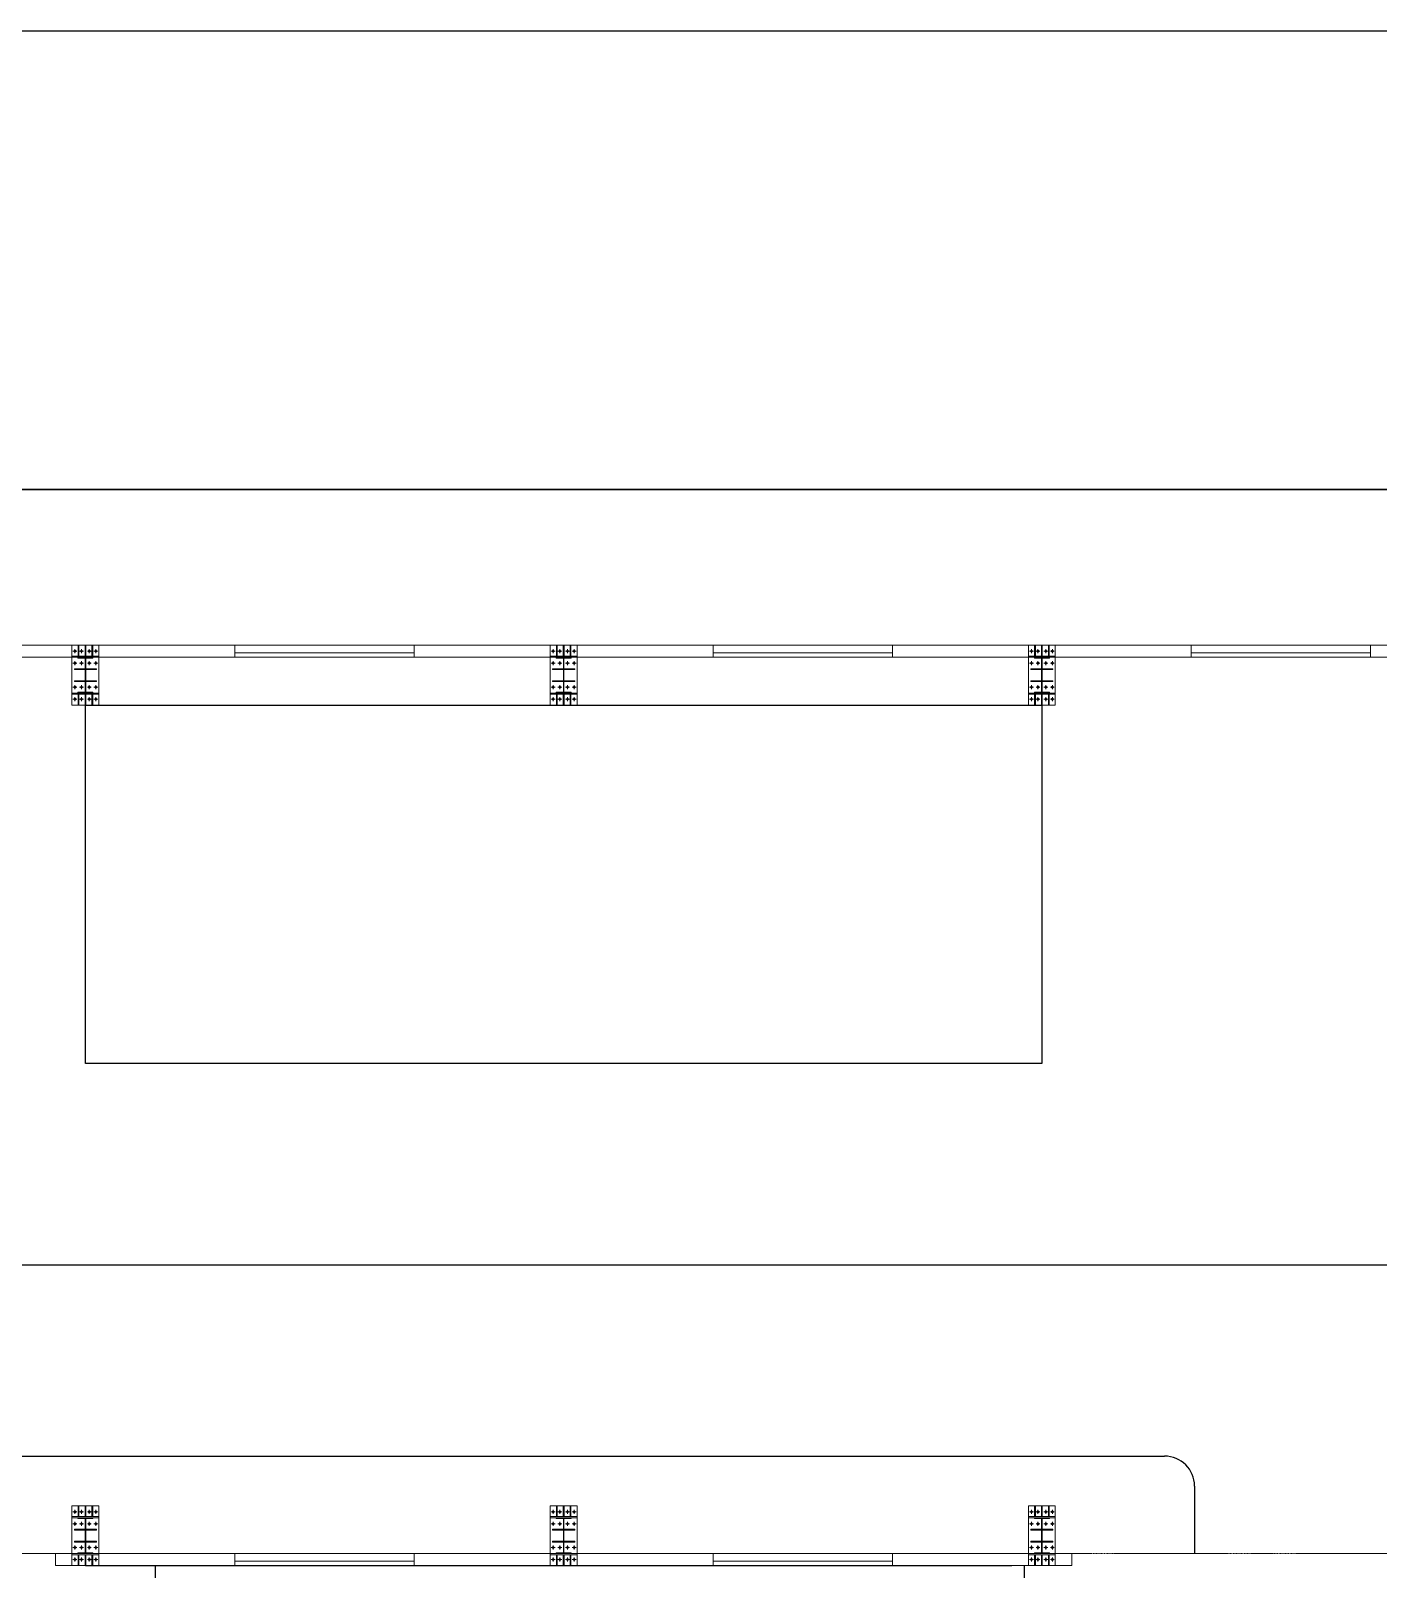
# Model space of a CAD drawing. Extents: x -399171 to -208330, y 1233220 to 1338350.
# Drawn here: x -349220 to -326680, y 1309937 to 1335683 of the extents above; entities that cross this region are included whole.
import ezdxf

# ---------------------------------------------------------------- set-up
doc = ezdxf.new("R2010")
doc.units = 0
for name, pattern in [('CENTERX2', [101.6, 63.5, -12.7, 12.7, -12.7]), ('HIDDEN', [9.525, 6.35, -3.175]), ('XKITLINE00', [0]), ('XKITLINE01', [4, 1, -1, 1, -1])]:
    doc.linetypes.add(name, pattern=pattern)
for name, color, linetype in [('4', 4, 'Continuous'), ('KHUAT', 9, 'HIDDEN'), ('Road - Đường', 4, 'Continuous')]:
    doc.layers.add(name, color=color, linetype=linetype)
for name, color, linetype, lineweight in [('Bolt', 1, 'Continuous', 0), ('DTHAY', 4, 'Continuous', 20), ('Grid', 1, 'Continuous', 0), ('KICH THUOC', 8, 'Continuous', 9), ('NET TAM DAI', 25, 'CENTERX2', 13), ('Part', 1, 'Continuous', 0), ('text', 3, 'Continuous', 5)]:
    doc.layers.add(name, color=color, linetype=linetype, lineweight=lineweight)

# ---------------------------------------------------------------- blocks, each defined once
blk = doc.blocks.new('zw$9178')
at = {"layer": '4', "color": 2}
for p, q in [((21555, 64930), (45323, 64930)), ((21555, 61730), (41006, 61730)), ((41506, 61230), (41506, 60099))]:
    blk.add_line(p, q, dxfattribs=at)
blk.add_arc((41006, 61230), 500, 0, 90, dxfattribs=at)
blk = doc.blocks.new('A$C16AC553C')
at = {"layer": 'Bolt', "color": 7, "linetype": 'XKITLINE00', "lineweight": 0}
for p, q in [((15792, 15100), (15858, 15100)), ((15825, 15133), (15825, 15067)), ((15825, 14933), (15825, 14867)), ((15902, 15100), (15968, 15100)), ((15935, 15133), (15935, 15067)), ((15935, 14933), (15935, 14867)), ((16032, 15100), (16098, 15100)), ((16065, 15133), (16065, 15067)), ((16065, 14933), (16065, 14867)), ((16142, 15100), (16208, 15100)), ((16175, 15133), (16175, 15067)), ((16175, 14933), (16175, 14867)), ((23792, 15100), (23858, 15100)), ((23825, 15133), (23825, 15067)), ((23825, 14933), (23825, 14867)), ((23902, 15100), (23968, 15100)), ((23935, 15133), (23935, 15067)), ((23935, 14933), (23935, 14867)), ((24032, 15100), (24098, 15100)), ((24065, 15133), (24065, 15067)), ((24065, 14933), (24065, 14867)), ((24142, 15100), (24208, 15100)), ((24175, 15133), (24175, 15067)), ((24175, 14933), (24175, 14867)), ((31792, 15100), (31858, 15100)), ((31825, 15133), (31825, 15067)), ((31825, 14933), (31825, 14867)), ((31902, 15100), (31968, 15100)), ((31935, 15133), (31935, 15067)), ((31935, 14933), (31935, 14867)), ((32032, 15100), (32098, 15100)), ((32065, 15133), (32065, 15067)), ((32065, 14933), (32065, 14867)), ((32142, 15100), (32208, 15100)), ((32175, 15133), (32175, 15067)), ((32175, 14933), (32175, 14867)), ((15792, 14900), (15858, 14900)), ((15902, 14900), (15968, 14900)), ((16032, 14900), (16098, 14900)), ((16142, 14900), (16208, 14900)), ((23792, 14900), (23858, 14900)), ((23902, 14900), (23968, 14900)), ((24032, 14900), (24098, 14900)), ((24142, 14900), (24208, 14900)), ((31792, 14900), (31858, 14900)), ((31902, 14900), (31968, 14900)), ((32032, 14900), (32098, 14900)), ((32142, 14900), (32208, 14900)), ((15792, 14500), (15858, 14500)), ((15825, 14533), (15825, 14467)), ((15902, 14500), (15968, 14500)), ((15935, 14533), (15935, 14467)), ((16032, 14500), (16098, 14500)), ((16065, 14533), (16065, 14467)), ((16142, 14500), (16208, 14500)), ((16175, 14533), (16175, 14467)), ((23792, 14500), (23858, 14500)), ((23825, 14533), (23825, 14467)), ((23902, 14500), (23968, 14500)), ((23935, 14533), (23935, 14467)), ((24032, 14500), (24098, 14500)), ((24065, 14533), (24065, 14467)), ((24142, 14500), (24208, 14500)), ((24175, 14533), (24175, 14467)), ((31792, 14500), (31858, 14500)), ((31825, 14533), (31825, 14467)), ((31902, 14500), (31968, 14500)), ((31935, 14533), (31935, 14467)), ((32032, 14500), (32098, 14500)), ((32065, 14533), (32065, 14467)), ((32142, 14500), (32208, 14500)), ((32175, 14533), (32175, 14467)), ((15792, 14300), (15858, 14300)), ((15825, 14333), (15825, 14267)), ((15902, 14300), (15968, 14300)), ((15935, 14333), (15935, 14267)), ((16032, 14300), (16098, 14300)), ((16065, 14333), (16065, 14267)), ((16142, 14300), (16208, 14300)), ((16175, 14333), (16175, 14267)), ((23792, 14300), (23858, 14300)), ((23825, 14333), (23825, 14267)), ((23902, 14300), (23968, 14300)), ((23935, 14333), (23935, 14267)), ((24032, 14300), (24098, 14300)), ((24065, 14333), (24065, 14267)), ((24142, 14300), (24208, 14300)), ((24175, 14333), (24175, 14267)), ((31792, 14300), (31858, 14300)), ((31825, 14333), (31825, 14267)), ((31902, 14300), (31968, 14300)), ((31935, 14333), (31935, 14267)), ((32032, 14300), (32098, 14300)), ((32065, 14333), (32065, 14267)), ((32142, 14300), (32208, 14300)), ((32175, 14333), (32175, 14267)), ((15858, 700), (15792, 700)), ((15825, 667), (15825, 733)), ((15825, 467), (15825, 533)), ((15968, 700), (15902, 700)), ((15935, 667), (15935, 733)), ((15935, 467), (15935, 533)), ((16098, 700), (16032, 700)), ((16065, 667), (16065, 733)), ((16065, 467), (16065, 533)), ((16208, 700), (16142, 700)), ((16175, 667), (16175, 733)), ((16175, 467), (16175, 533)), ((23858, 700), (23792, 700)), ((23825, 667), (23825, 733)), ((23825, 467), (23825, 533)), ((23968, 700), (23902, 700)), ((23935, 667), (23935, 733)), ((23935, 467), (23935, 533)), ((24098, 700), (24032, 700)), ((24065, 667), (24065, 733)), ((24065, 467), (24065, 533)), ((24208, 700), (24142, 700)), ((24175, 667), (24175, 733)), ((24175, 467), (24175, 533)), ((31858, 700), (31792, 700)), ((31825, 667), (31825, 733)), ((31825, 467), (31825, 533)), ((31968, 700), (31902, 700)), ((31935, 667), (31935, 733)), ((31935, 467), (31935, 533)), ((32098, 700), (32032, 700)), ((32065, 667), (32065, 733)), ((32065, 467), (32065, 533)), ((32208, 700), (32142, 700)), ((32175, 667), (32175, 733)), ((32175, 467), (32175, 533)), ((15858, 500), (15792, 500)), ((15968, 500), (15902, 500)), ((16098, 500), (16032, 500)), ((16208, 500), (16142, 500)), ((23858, 500), (23792, 500)), ((23968, 500), (23902, 500)), ((24098, 500), (24032, 500)), ((24208, 500), (24142, 500)), ((31858, 500), (31792, 500)), ((31968, 500), (31902, 500)), ((32098, 500), (32032, 500)), ((32208, 500), (32142, 500)), ((15858, 100), (15792, 100)), ((15825, 67), (15825, 133)), ((15968, 100), (15902, 100)), ((15935, 67), (15935, 133)), ((16098, 100), (16032, 100)), ((16065, 67), (16065, 133)), ((16208, 100), (16142, 100)), ((16175, 67), (16175, 133)), ((23858, 100), (23792, 100)), ((23825, 67), (23825, 133)), ((23968, 100), (23902, 100)), ((23935, 67), (23935, 133)), ((24098, 100), (24032, 100)), ((24065, 67), (24065, 133)), ((24208, 100), (24142, 100)), ((24175, 67), (24175, 133)), ((31858, 100), (31792, 100)), ((31825, 67), (31825, 133)), ((31968, 100), (31902, 100)), ((31935, 67), (31935, 133)), ((32098, 100), (32032, 100)), ((32065, 67), (32065, 133)), ((32208, 100), (32142, 100)), ((32175, 67), (32175, 133)), ((15858, -100), (15792, -100)), ((15825, -133), (15825, -67)), ((15968, -100), (15902, -100)), ((15935, -133), (15935, -67)), ((16098, -100), (16032, -100)), ((16065, -133), (16065, -67)), ((16208, -100), (16142, -100)), ((16175, -133), (16175, -67)), ((23858, -100), (23792, -100)), ((23825, -133), (23825, -67)), ((23968, -100), (23902, -100)), ((23935, -133), (23935, -67)), ((24098, -100), (24032, -100)), ((24065, -133), (24065, -67)), ((24208, -100), (24142, -100)), ((24175, -133), (24175, -67)), ((31858, -100), (31792, -100)), ((31825, -133), (31825, -67)), ((31968, -100), (31902, -100)), ((31935, -133), (31935, -67)), ((32098, -100), (32032, -100)), ((32065, -133), (32065, -67)), ((32208, -100), (32142, -100)), ((32175, -133), (32175, -67))]:
    blk.add_line(p, q, dxfattribs=at)
for centre in [(15825, 15100), (15935, 15100), (16065, 15100), (16175, 15100), (23825, 15100), (23935, 15100), (24065, 15100), (24175, 15100), (31825, 15100), (31935, 15100), (32065, 15100), (32175, 15100), (15825, 14900), (15935, 14900), (16065, 14900), (16175, 14900), (23825, 14900), (23935, 14900), (24065, 14900), (24175, 14900), (31825, 14900), (31935, 14900), (32065, 14900), (32175, 14900), (15825, 14500), (15935, 14500), (16065, 14500), (16175, 14500), (23825, 14500), (23935, 14500), (24065, 14500), (24175, 14500), (31825, 14500), (31935, 14500), (32065, 14500), (32175, 14500), (15825, 14300), (15935, 14300), (16065, 14300), (16175, 14300), (23825, 14300), (23935, 14300), (24065, 14300), (24175, 14300), (31825, 14300), (31935, 14300), (32065, 14300), (32175, 14300), (15825, 700), (15825, 500), (15935, 700), (15935, 500), (16065, 700), (16065, 500), (16175, 700), (16175, 500), (23825, 700), (23825, 500), (23935, 700), (23935, 500), (24065, 700), (24065, 500), (24175, 700), (24175, 500), (31825, 700), (31825, 500), (31935, 700), (31935, 500), (32065, 700), (32065, 500), (32175, 700), (32175, 500), (15825, 100), (15935, 100), (16065, 100), (16175, 100), (23825, 100), (23935, 100), (24065, 100), (24175, 100), (31825, 100), (31935, 100), (32065, 100), (32175, 100), (15825, -100), (15935, -100), (16065, -100), (16175, -100), (23825, -100), (23935, -100), (24065, -100), (24175, -100), (31825, -100), (31935, -100), (32065, -100), (32175, -100)]:
    blk.add_circle(centre, 16.5, dxfattribs=at)
at = {"layer": 'Grid', "color": 1, "linetype": 'XKITLINE01', "lineweight": 0}
for p, q in [((0, 15000), (56000, 15000)), ((0, 0), (56000, 0))]:
    blk.add_line(p, q, dxfattribs=at)
at = {"layer": 'Part', "color": 3, "linetype": 'XKITLINE00', "lineweight": 0}
for p, q in [((15775, 15200), (15878, 15200)), ((15775, 15200), (15775, 15020)), ((15878, 15200), (15892, 15200)), ((15878, 15200), (15878, 15020)), ((15892, 15200), (15993, 15200)), ((15892, 15200), (15892, 15020)), ((15993, 15200), (16007, 15200)), ((15993, 15200), (15993, 15020)), ((16007, 15200), (16108, 15200)), ((16007, 15200), (16007, 15020)), ((16108, 15200), (16122, 15200)), ((16108, 15200), (16108, 15020)), ((16122, 15200), (16225, 15200)), ((16122, 15200), (16122, 15020)), ((16225, 15200), (16225, 15020)), ((23775, 15200), (23878, 15200)), ((23775, 15200), (23775, 15020)), ((23878, 15200), (23892, 15200)), ((23878, 15200), (23878, 15020)), ((23892, 15200), (23993, 15200)), ((23892, 15200), (23892, 15020)), ((23993, 15200), (24007, 15200)), ((23993, 15200), (23993, 15020)), ((24007, 15200), (24108, 15200)), ((24007, 15200), (24007, 15020)), ((24108, 15200), (24122, 15200)), ((24108, 15200), (24108, 15020)), ((24122, 15200), (24225, 15200)), ((24122, 15200), (24122, 15020)), ((24225, 15200), (24225, 15020)), ((31775, 15200), (31878, 15200)), ((31775, 15200), (31775, 15020)), ((31878, 15200), (31892, 15200)), ((31878, 15200), (31878, 15020)), ((31892, 15200), (31993, 15200)), ((31892, 15200), (31892, 15020)), ((31993, 15200), (32007, 15200)), ((31993, 15200), (31993, 15020)), ((32007, 15200), (32108, 15200)), ((32007, 15200), (32007, 15020)), ((32108, 15200), (32122, 15200)), ((32108, 15200), (32108, 15020)), ((32122, 15200), (32225, 15200)), ((32122, 15200), (32122, 15020)), ((32225, 15200), (32225, 15020)), ((15775, 15000), (15775, 15020)), ((15775, 15020), (16225, 15020)), ((15775, 15000), (15775, 14400)), ((15775, 15000), (16225, 15000)), ((15875, 15000), (15875, 14986)), ((15875, 15000), (16125, 15000)), ((15875, 14986), (16125, 14986)), ((15878, 15096), (15892, 15096)), ((15892, 15020), (15878, 15020)), ((15993, 15096), (16007, 15096)), ((16007, 15020), (15993, 15020)), ((15995, 14986), (16005, 14986)), ((15995, 14414), (15995, 14986)), ((16005, 14986), (16005, 14414)), ((16108, 15096), (16122, 15096)), ((16122, 15020), (16108, 15020)), ((16125, 15000), (16125, 14986)), ((16225, 15000), (16225, 15020)), ((16225, 15000), (16225, 14400)), ((23775, 15000), (23775, 15020)), ((23775, 15020), (24225, 15020)), ((23775, 15000), (23775, 14400)), ((23775, 15000), (24225, 15000)), ((23875, 15000), (23875, 14986)), ((23875, 15000), (24125, 15000)), ((23875, 14986), (24125, 14986)), ((23878, 15096), (23892, 15096)), ((23892, 15020), (23878, 15020)), ((23993, 15096), (24007, 15096)), ((24007, 15020), (23993, 15020)), ((23995, 14986), (24005, 14986)), ((23995, 14414), (23995, 14986)), ((24005, 14986), (24005, 14414)), ((24108, 15096), (24122, 15096)), ((24122, 15020), (24108, 15020)), ((24125, 15000), (24125, 14986)), ((24225, 15000), (24225, 15020)), ((24225, 15000), (24225, 14400)), ((31775, 15000), (31775, 15020)), ((31775, 15020), (32225, 15020)), ((31775, 15000), (31775, 14400)), ((31775, 15000), (32225, 15000)), ((31875, 15000), (31875, 14986)), ((31875, 15000), (32125, 15000)), ((31875, 14986), (32125, 14986)), ((31878, 15096), (31892, 15096)), ((31892, 15020), (31878, 15020)), ((31993, 15096), (32007, 15096)), ((32007, 15020), (31993, 15020)), ((31995, 14986), (32005, 14986)), ((31995, 14414), (31995, 14986)), ((32005, 14986), (32005, 14414)), ((32108, 15096), (32122, 15096)), ((32122, 15020), (32108, 15020)), ((32125, 15000), (32125, 14986)), ((32225, 15000), (32225, 15020)), ((32225, 15000), (32225, 14400)), ((15815, 14807), (15995, 14807)), ((15815, 14807), (15815, 14793)), ((15995, 14793), (15815, 14793)), ((15919, 14793), (15919, 14807)), ((15995, 14807), (15995, 14793)), ((16185, 14807), (16005, 14807)), ((16005, 14793), (16005, 14807)), ((16185, 14793), (16005, 14793)), ((16081, 14793), (16081, 14807)), ((16185, 14807), (16185, 14793)), ((23815, 14807), (23995, 14807)), ((23815, 14807), (23815, 14793)), ((23995, 14793), (23815, 14793)), ((23919, 14793), (23919, 14807)), ((23995, 14807), (23995, 14793)), ((24185, 14807), (24005, 14807)), ((24005, 14793), (24005, 14807)), ((24185, 14793), (24005, 14793)), ((24081, 14793), (24081, 14807)), ((24185, 14807), (24185, 14793)), ((31815, 14807), (31995, 14807)), ((31815, 14807), (31815, 14793)), ((31995, 14793), (31815, 14793)), ((31919, 14793), (31919, 14807)), ((31995, 14807), (31995, 14793)), ((32185, 14807), (32005, 14807)), ((32005, 14793), (32005, 14807)), ((32185, 14793), (32005, 14793)), ((32081, 14793), (32081, 14807)), ((32185, 14807), (32185, 14793)), ((15815, 14607), (15995, 14607)), ((15815, 14607), (15815, 14593)), ((15995, 14593), (15815, 14593)), ((15919, 14593), (15919, 14607)), ((15995, 14607), (15995, 14593)), ((16185, 14607), (16005, 14607)), ((16005, 14593), (16005, 14607)), ((16185, 14593), (16005, 14593)), ((16081, 14593), (16081, 14607)), ((16185, 14607), (16185, 14593)), ((23815, 14607), (23995, 14607)), ((23815, 14607), (23815, 14593)), ((23995, 14593), (23815, 14593)), ((23919, 14593), (23919, 14607)), ((23995, 14607), (23995, 14593)), ((24185, 14607), (24005, 14607)), ((24005, 14593), (24005, 14607)), ((24185, 14593), (24005, 14593)), ((24081, 14593), (24081, 14607)), ((24185, 14607), (24185, 14593)), ((31815, 14607), (31995, 14607)), ((31815, 14607), (31815, 14593)), ((31995, 14593), (31815, 14593)), ((31919, 14593), (31919, 14607)), ((31995, 14607), (31995, 14593)), ((32185, 14607), (32005, 14607)), ((32005, 14593), (32005, 14607)), ((32185, 14593), (32005, 14593)), ((32081, 14593), (32081, 14607)), ((32185, 14607), (32185, 14593)), ((15775, 14380), (15775, 14400)), ((15775, 14400), (16225, 14400)), ((15775, 14380), (15775, 14200)), ((15775, 14380), (16225, 14380)), ((15775, 14200), (15878, 14200)), ((15875, 14414), (15875, 14400)), ((15875, 14414), (16125, 14414)), ((15875, 14400), (16125, 14400)), ((15878, 14380), (15892, 14380)), ((15878, 14380), (15878, 14200)), ((15878, 14304), (15892, 14304)), ((15878, 14200), (15892, 14200)), ((15892, 14380), (15892, 14200)), ((15892, 14200), (15993, 14200)), ((15993, 14380), (16007, 14380)), ((15993, 14380), (15993, 14200)), ((15993, 14304), (16007, 14304)), ((15993, 14200), (16007, 14200)), ((16005, 14414), (15995, 14414)), ((16007, 14380), (16007, 14200)), ((16007, 14200), (16108, 14200)), ((16108, 14380), (16122, 14380)), ((16108, 14380), (16108, 14200)), ((16108, 14304), (16122, 14304)), ((16108, 14200), (16122, 14200)), ((16122, 14380), (16122, 14200)), ((16122, 14200), (16225, 14200)), ((16125, 14414), (16125, 14400)), ((16225, 14380), (16225, 14400)), ((16225, 14380), (16225, 14200)), ((23775, 14380), (23775, 14400)), ((23775, 14400), (24225, 14400)), ((23775, 14380), (23775, 14200)), ((23775, 14380), (24225, 14380)), ((23775, 14200), (23878, 14200)), ((23875, 14414), (23875, 14400)), ((23875, 14414), (24125, 14414)), ((23875, 14400), (24125, 14400)), ((23878, 14380), (23892, 14380)), ((23878, 14380), (23878, 14200)), ((23878, 14304), (23892, 14304)), ((23878, 14200), (23892, 14200)), ((23892, 14380), (23892, 14200)), ((23892, 14200), (23993, 14200)), ((23993, 14380), (24007, 14380)), ((23993, 14380), (23993, 14200)), ((23993, 14304), (24007, 14304)), ((23993, 14200), (24007, 14200)), ((24005, 14414), (23995, 14414)), ((24007, 14380), (24007, 14200)), ((24007, 14200), (24108, 14200)), ((24108, 14380), (24122, 14380)), ((24108, 14380), (24108, 14200)), ((24108, 14304), (24122, 14304)), ((24108, 14200), (24122, 14200)), ((24122, 14380), (24122, 14200)), ((24122, 14200), (24225, 14200)), ((24125, 14414), (24125, 14400)), ((24225, 14380), (24225, 14400)), ((24225, 14380), (24225, 14200)), ((31775, 14380), (31775, 14400)), ((31775, 14400), (32225, 14400)), ((31775, 14380), (31775, 14200)), ((31775, 14380), (32225, 14380)), ((31775, 14200), (31878, 14200)), ((31875, 14414), (31875, 14400)), ((31875, 14414), (32125, 14414)), ((31875, 14400), (32125, 14400)), ((31878, 14380), (31892, 14380)), ((31878, 14380), (31878, 14200)), ((31878, 14304), (31892, 14304)), ((31878, 14200), (31892, 14200)), ((31892, 14380), (31892, 14200)), ((31892, 14200), (31993, 14200)), ((31993, 14380), (32007, 14380)), ((31993, 14380), (31993, 14200)), ((31993, 14304), (32007, 14304)), ((31993, 14200), (32007, 14200)), ((32005, 14414), (31995, 14414)), ((32007, 14380), (32007, 14200)), ((32007, 14200), (32108, 14200)), ((32108, 14380), (32122, 14380)), ((32108, 14380), (32108, 14200)), ((32108, 14304), (32122, 14304)), ((32108, 14200), (32122, 14200)), ((32122, 14380), (32122, 14200)), ((32122, 14200), (32225, 14200)), ((32125, 14414), (32125, 14400)), ((32225, 14380), (32225, 14400)), ((32225, 14380), (32225, 14200)), ((15775, 800), (15775, 620)), ((15775, 800), (15878, 800)), ((15878, 800), (15892, 800)), ((15878, 800), (15878, 620)), ((15892, 800), (15993, 800)), ((15892, 800), (15892, 620)), ((15993, 800), (16007, 800)), ((15993, 800), (15993, 620)), ((16007, 800), (16108, 800)), ((16007, 800), (16007, 620)), ((16108, 800), (16122, 800)), ((16108, 800), (16108, 620)), ((16122, 800), (16225, 800)), ((16122, 800), (16122, 620)), ((16225, 800), (16225, 620)), ((23775, 800), (23775, 620)), ((23775, 800), (23878, 800)), ((23878, 800), (23892, 800)), ((23878, 800), (23878, 620)), ((23892, 800), (23993, 800)), ((23892, 800), (23892, 620)), ((23993, 800), (24007, 800)), ((23993, 800), (23993, 620)), ((24007, 800), (24108, 800)), ((24007, 800), (24007, 620)), ((24108, 800), (24122, 800)), ((24108, 800), (24108, 620)), ((24122, 800), (24225, 800)), ((24122, 800), (24122, 620)), ((24225, 800), (24225, 620)), ((31775, 800), (31775, 620)), ((31775, 800), (31878, 800)), ((31878, 800), (31892, 800)), ((31878, 800), (31878, 620)), ((31892, 800), (31993, 800)), ((31892, 800), (31892, 620)), ((31993, 800), (32007, 800)), ((31993, 800), (31993, 620)), ((32007, 800), (32108, 800)), ((32007, 800), (32007, 620)), ((32108, 800), (32122, 800)), ((32108, 800), (32108, 620)), ((32122, 800), (32225, 800)), ((32122, 800), (32122, 620)), ((32225, 800), (32225, 620)), ((15775, 600), (15775, 620)), ((15775, 620), (16225, 620)), ((15775, 600), (15775, 0)), ((15775, 600), (16225, 600)), ((15875, 600), (15875, 586)), ((15875, 600), (16125, 600)), ((15875, 586), (16125, 586)), ((15878, 696), (15892, 696)), ((15878, 620), (15892, 620)), ((15993, 696), (16007, 696)), ((15993, 620), (16007, 620)), ((15995, 14), (15995, 586)), ((15995, 586), (16005, 586)), ((16005, 586), (16005, 14)), ((16108, 696), (16122, 696)), ((16108, 620), (16122, 620)), ((16125, 600), (16125, 586)), ((16225, 600), (16225, 620)), ((16225, 600), (16225, 0)), ((23775, 600), (23775, 620)), ((23775, 620), (24225, 620)), ((23775, 600), (23775, 0)), ((23775, 600), (24225, 600)), ((23875, 600), (23875, 586)), ((23875, 600), (24125, 600)), ((23875, 586), (24125, 586)), ((23878, 696), (23892, 696)), ((23878, 620), (23892, 620)), ((23993, 696), (24007, 696)), ((23993, 620), (24007, 620)), ((23995, 14), (23995, 586)), ((23995, 586), (24005, 586)), ((24005, 586), (24005, 14)), ((24108, 696), (24122, 696)), ((24108, 620), (24122, 620)), ((24125, 600), (24125, 586)), ((24225, 600), (24225, 620)), ((24225, 600), (24225, 0)), ((31775, 600), (31775, 620)), ((31775, 620), (32225, 620)), ((31775, 600), (31775, 0)), ((31775, 600), (32225, 600)), ((31875, 600), (31875, 586)), ((31875, 600), (32125, 600)), ((31875, 586), (32125, 586)), ((31878, 696), (31892, 696)), ((31878, 620), (31892, 620)), ((31993, 696), (32007, 696)), ((31993, 620), (32007, 620)), ((31995, 14), (31995, 586)), ((31995, 586), (32005, 586)), ((32005, 586), (32005, 14)), ((32108, 696), (32122, 696)), ((32108, 620), (32122, 620)), ((32125, 600), (32125, 586)), ((32225, 600), (32225, 620)), ((32225, 600), (32225, 0)), ((15815, 407), (15995, 407)), ((15815, 407), (15815, 393)), ((15995, 393), (15815, 393)), ((15919, 393), (15919, 407)), ((15995, 407), (15995, 393)), ((16185, 407), (16005, 407)), ((16005, 393), (16005, 407)), ((16185, 393), (16005, 393)), ((16081, 393), (16081, 407)), ((16185, 407), (16185, 393)), ((23815, 407), (23995, 407)), ((23815, 407), (23815, 393)), ((23995, 393), (23815, 393)), ((23919, 393), (23919, 407)), ((23995, 407), (23995, 393)), ((24185, 407), (24005, 407)), ((24005, 393), (24005, 407)), ((24185, 393), (24005, 393)), ((24081, 393), (24081, 407)), ((24185, 407), (24185, 393)), ((31815, 407), (31995, 407)), ((31815, 407), (31815, 393)), ((31995, 393), (31815, 393)), ((31919, 393), (31919, 407)), ((31995, 407), (31995, 393)), ((32185, 407), (32005, 407)), ((32005, 393), (32005, 407)), ((32185, 393), (32005, 393)), ((32081, 393), (32081, 407)), ((32185, 407), (32185, 393)), ((15775, -20), (15775, 0)), ((15775, 0), (16225, 0)), ((15815, 207), (15995, 207)), ((15815, 207), (15815, 193)), ((15995, 193), (15815, 193)), ((15875, 14), (15875, 0)), ((15875, 14), (16125, 14)), ((15875, 0), (16125, 0)), ((15919, 193), (15919, 207)), ((15995, 207), (15995, 193)), ((15995, 14), (16005, 14)), ((16185, 207), (16005, 207)), ((16005, 193), (16005, 207)), ((16185, 193), (16005, 193)), ((16081, 193), (16081, 207)), ((16125, 14), (16125, 0)), ((16185, 207), (16185, 193)), ((16225, -20), (16225, 0)), ((23775, -20), (23775, 0)), ((23775, 0), (24225, 0)), ((23815, 207), (23995, 207)), ((23815, 207), (23815, 193)), ((23995, 193), (23815, 193)), ((23875, 14), (23875, 0)), ((23875, 14), (24125, 14)), ((23875, 0), (24125, 0)), ((23919, 193), (23919, 207)), ((23995, 207), (23995, 193)), ((23995, 14), (24005, 14)), ((24185, 207), (24005, 207)), ((24005, 193), (24005, 207)), ((24185, 193), (24005, 193)), ((24081, 193), (24081, 207)), ((24125, 14), (24125, 0)), ((24185, 207), (24185, 193)), ((24225, -20), (24225, 0)), ((31775, -20), (31775, 0)), ((31775, 0), (32225, 0)), ((31815, 207), (31995, 207)), ((31815, 207), (31815, 193)), ((31995, 193), (31815, 193)), ((31875, 14), (31875, 0)), ((31875, 14), (32125, 14)), ((31875, 0), (32125, 0)), ((31919, 193), (31919, 207)), ((31995, 207), (31995, 193)), ((31995, 14), (32005, 14)), ((32185, 207), (32005, 207)), ((32005, 193), (32005, 207)), ((32185, 193), (32005, 193)), ((32081, 193), (32081, 207)), ((32125, 14), (32125, 0)), ((32185, 207), (32185, 193)), ((32225, -20), (32225, 0)), ((15775, -20), (15775, -200)), ((15775, -20), (16225, -20)), ((15775, -200), (15878, -200)), ((15878, -20), (15892, -20)), ((15878, -20), (15878, -200)), ((15878, -96), (15892, -96)), ((15878, -200), (15892, -200)), ((15892, -20), (15892, -200)), ((15892, -200), (15993, -200)), ((15993, -20), (16007, -20)), ((15993, -20), (15993, -200)), ((15993, -96), (16007, -96)), ((15993, -200), (16007, -200)), ((16007, -20), (16007, -200)), ((16007, -200), (16108, -200)), ((16108, -20), (16122, -20)), ((16108, -20), (16108, -200)), ((16108, -96), (16122, -96)), ((16108, -200), (16122, -200)), ((16122, -20), (16122, -200)), ((16122, -200), (16225, -200)), ((16225, -200), (16225, -20)), ((23775, -20), (23775, -200)), ((23775, -20), (24225, -20)), ((23775, -200), (23878, -200)), ((23878, -20), (23892, -20)), ((23878, -20), (23878, -200)), ((23878, -96), (23892, -96)), ((23878, -200), (23892, -200)), ((23892, -20), (23892, -200)), ((23892, -200), (23993, -200)), ((23993, -20), (24007, -20)), ((23993, -20), (23993, -200)), ((23993, -96), (24007, -96)), ((23993, -200), (24007, -200)), ((24007, -20), (24007, -200)), ((24007, -200), (24108, -200)), ((24108, -20), (24122, -20)), ((24108, -20), (24108, -200)), ((24108, -96), (24122, -96)), ((24108, -200), (24122, -200)), ((24122, -20), (24122, -200)), ((24122, -200), (24225, -200)), ((24225, -200), (24225, -20)), ((31775, -20), (31775, -200)), ((31775, -20), (32225, -20)), ((31775, -200), (31878, -200)), ((31878, -20), (31892, -20)), ((31878, -20), (31878, -200)), ((31878, -96), (31892, -96)), ((31878, -200), (31892, -200)), ((31892, -20), (31892, -200)), ((31892, -200), (31993, -200)), ((31993, -20), (32007, -20)), ((31993, -20), (31993, -200)), ((31993, -96), (32007, -96)), ((31993, -200), (32007, -200)), ((32007, -20), (32007, -200)), ((32007, -200), (32108, -200)), ((32108, -20), (32122, -20)), ((32108, -20), (32108, -200)), ((32108, -96), (32122, -96)), ((32108, -200), (32122, -200)), ((32122, -20), (32122, -200)), ((32122, -200), (32225, -200)), ((32225, -200), (32225, -20))]:
    blk.add_line(p, q, dxfattribs=at)
at = {"layer": 'Part', "color": 2, "linetype": 'XKITLINE01', "lineweight": 0}
for p, q in [((15878, 15200), (15892, 15200)), ((15993, 15200), (16007, 15200)), ((16108, 15200), (16122, 15200)), ((23878, 15200), (23892, 15200)), ((23993, 15200), (24007, 15200)), ((24108, 15200), (24122, 15200)), ((31878, 15200), (31892, 15200)), ((31993, 15200), (32007, 15200)), ((32108, 15200), (32122, 15200)), ((15775, 15020), (15775, 15000)), ((16225, 15020), (16225, 15000)), ((23775, 15020), (23775, 15000)), ((24225, 15020), (24225, 15000)), ((31775, 15020), (31775, 15000)), ((32225, 15020), (32225, 15000)), ((15775, 14400), (15775, 14380)), ((15878, 14200), (15892, 14200)), ((15993, 14200), (16007, 14200)), ((16108, 14200), (16122, 14200)), ((16225, 14400), (16225, 14380)), ((23775, 14400), (23775, 14380)), ((23878, 14200), (23892, 14200)), ((23993, 14200), (24007, 14200)), ((24108, 14200), (24122, 14200)), ((24225, 14400), (24225, 14380)), ((31775, 14400), (31775, 14380)), ((31878, 14200), (31892, 14200)), ((31993, 14200), (32007, 14200)), ((32108, 14200), (32122, 14200)), ((32225, 14400), (32225, 14380)), ((15878, 800), (15892, 800)), ((15993, 800), (16007, 800)), ((16108, 800), (16122, 800)), ((23878, 800), (23892, 800)), ((23993, 800), (24007, 800)), ((24108, 800), (24122, 800)), ((31878, 800), (31892, 800)), ((31993, 800), (32007, 800)), ((32108, 800), (32122, 800)), ((15775, 620), (15775, 600)), ((16225, 620), (16225, 600)), ((23775, 620), (23775, 600)), ((24225, 620), (24225, 600)), ((31775, 620), (31775, 600)), ((32225, 620), (32225, 600)), ((15775, 0), (15775, -20)), ((16225, 0), (16225, -20)), ((23775, 0), (23775, -20)), ((24225, 0), (24225, -20)), ((31775, 0), (31775, -20)), ((32225, 0), (32225, -20)), ((15878, -200), (15892, -200)), ((15993, -200), (16007, -200)), ((16108, -200), (16122, -200)), ((23878, -200), (23892, -200)), ((23993, -200), (24007, -200)), ((24108, -200), (24122, -200)), ((31878, -200), (31892, -200)), ((31993, -200), (32007, -200)), ((32108, -200), (32122, -200))]:
    blk.add_line(p, q, dxfattribs=at)
blk = doc.blocks.new('567')
at = {"layer": 'DTHAY', "ltscale": 4}
for p, q in [((-1025855, -72896), (-1020855, -72896)), ((-1025855, -73096), (-1020855, -73096)), ((-1017855, -72896), (-1012855, -72896)), ((-1017855, -73096), (-1012855, -73096)), ((-1009855, -72896), (-1004855, -72896)), ((-1009855, -72896), (-1004855, -72896)), ((-1009855, -73096), (-1004855, -73096)), ((-1009855, -73096), (-1004855, -73096)), ((-1001855, -72896), (-996855, -72896)), ((-1001855, -73096), (-996855, -73096)), ((-1023855, -88096), (-1020855, -88096)), ((-1023855, -88296), (-1020855, -88296)), ((-1017855, -88096), (-1012855, -88096)), ((-1017855, -88296), (-1012855, -88296)), ((-1009855, -88096), (-1006855, -88096)), ((-1009855, -88096), (-1006855, -88096)), ((-1009855, -88296), (-1006855, -88296)), ((-1009855, -88296), (-1006855, -88296))]:
    blk.add_line(p, q, dxfattribs=at)
at = {"layer": 'DTHAY', "ltscale": 0.2}
for p, q in [((-1020855, -72896), (-1020855, -73096)), ((-1017855, -72896), (-1017855, -73096)), ((-1012855, -72896), (-1012855, -73096)), ((-1009855, -72896), (-1009855, -73096)), ((-1004855, -72896), (-1004855, -73096)), ((-1001855, -72896), (-1001855, -73096)), ((-1023855, -88096), (-1023855, -88296)), ((-1020855, -88096), (-1020855, -88296)), ((-1017855, -88096), (-1017855, -88296)), ((-1012855, -88096), (-1012855, -88296)), ((-1009855, -88096), (-1009855, -88296)), ((-1006855, -88096), (-1006855, -88296))]:
    blk.add_line(p, q, dxfattribs=at)
at = {"layer": 'KICH THUOC', "ltscale": 0.2}
for p, q in [((-1020855, -72896), (-1017855, -72896)), ((-1020855, -73021), (-1017855, -73021)), ((-1020855, -73096), (-1017855, -73096)), ((-1012855, -72896), (-1009855, -72896)), ((-1012855, -73021), (-1009855, -73021)), ((-1012855, -73096), (-1009855, -73096)), ((-1004855, -72896), (-1001855, -72896)), ((-1004855, -73021), (-1001855, -73021)), ((-1004855, -73096), (-1001855, -73096)), ((-1020855, -88096), (-1017855, -88096)), ((-1020855, -88221), (-1017855, -88221)), ((-1020855, -88296), (-1017855, -88296)), ((-1012855, -88096), (-1009855, -88096)), ((-1012855, -88221), (-1009855, -88221)), ((-1012855, -88296), (-1009855, -88296))]:
    blk.add_line(p, q, dxfattribs=at)
at = {"layer": 'NET TAM DAI', "ltscale": 30}
for p, q in [((-1039680, -73096), (-983030, -73096)), ((-1039680, -88096), (-983030, -88096))]:
    blk.add_line(p, q, dxfattribs=at)
at = {"layer": '4'}
blk.add_blockref('A$C16AC553C', (-1039355, -88096), dxfattribs=at)
blk = doc.blocks.new('A$C2F1F47EB')
at = {"layer": 'KHUAT', "ltscale": 1500, "const_width": 1}
blk.add_lwpolyline([(11530, 93699), (68181, 93699), (68181, 78299), (11530, 78299)], close=True, dxfattribs=at)

msp = doc.modelspace()

# ---------------------------------------------------------------- linework, layer by layer
at = {"layer": '4'}
for p, q in [((-378173, 1335683), (-216005, 1335683)), ((-378173, 1328008), (-216005, 1328008)), ((-216005, 1328008), (-378173, 1328008)), ((-332596, 1301389), (-332596, 1309999))]:
    msp.add_line(p, q, dxfattribs=at)
at = {"layer": '4', "elevation": -3376}
msp.add_lwpolyline([(-348306, 1324399), (-332306, 1324399), (-332306, 1318399), (-348306, 1318399)], close=True, dxfattribs=at)
at = {"layer": 'Road - Đường', "color": 6}
for p, q in [((-348306, 1309999), (-332806, 1309999)), ((-347134, 1289389), (-347134, 1309999))]:
    msp.add_line(p, q, dxfattribs=at)

# ---------------------------------------------------------------- block references
at = {"layer": '4'}
for name, p in [('A$C2F1F47EB', (-376162, 1231700)), ('zw$9178', (-371259, 1250100))]:
    msp.add_blockref(name, p, dxfattribs=at)
at = {"layer": 'text'}
msp.add_blockref('567', (675049, 1398295), dxfattribs=at)

doc.saveas('drawing.dxf')
